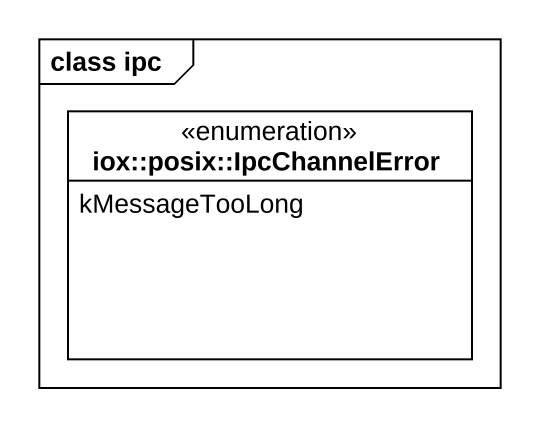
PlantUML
@startuml
mainframe class ipc
hide circle
hide empty members
enum "iox::posix::IpcChannelError" as iox_posix_IpcChannelError {
  kMessageTooLong
}
@enduml
